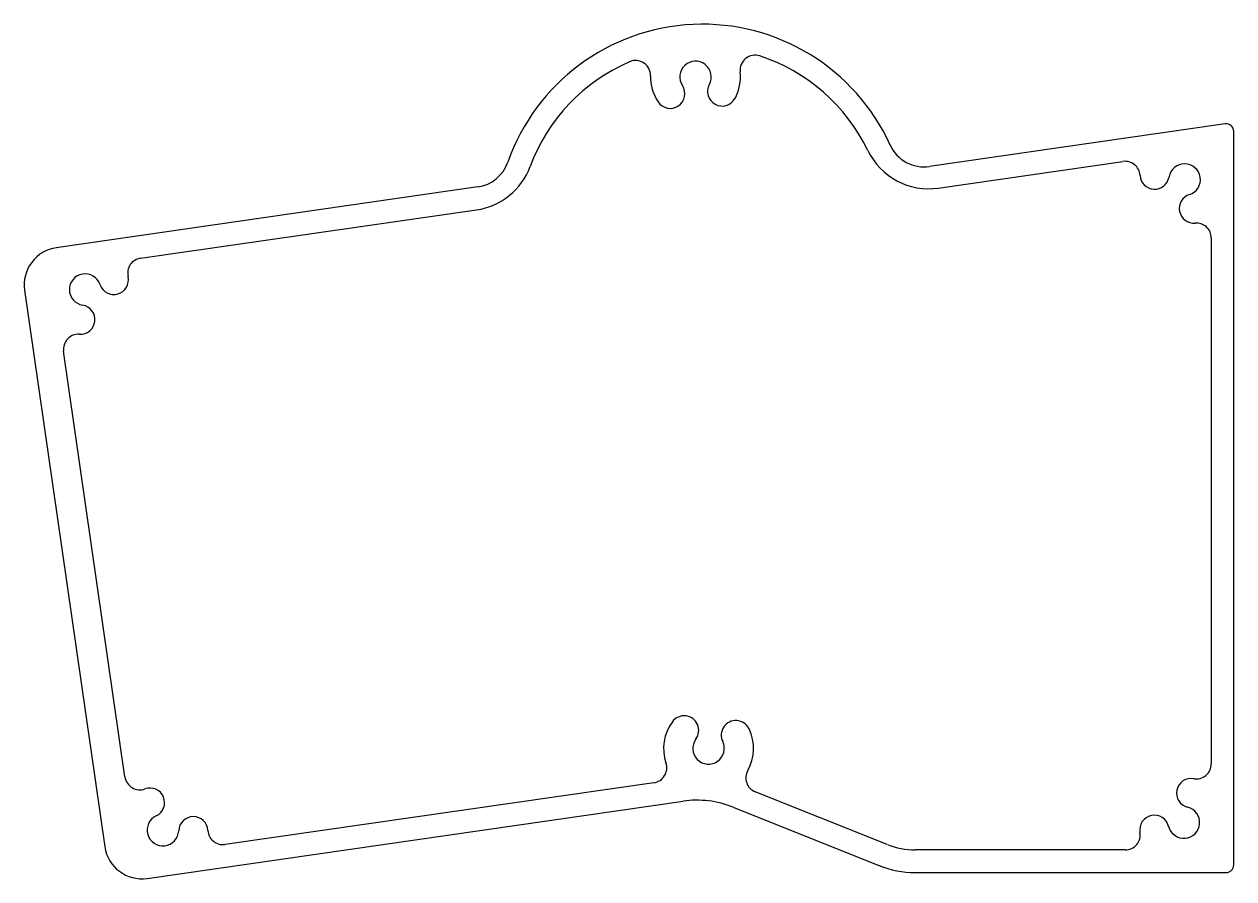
# Model space of a CAD drawing. Extents: x 1347 to 1508, y 646 to 760.
import ezdxf

# ---------------------------------------------------------------- set-up
doc = ezdxf.new("R2010")
doc.units = 0
doc.layers.get('0').update_dxf_attribs({"linetype": 'CONTINUOUS'})

msp = doc.modelspace()

# ---------------------------------------------------------------- linework, layer by layer
for p, q in [((1506.69, 746.7), (1467.26, 741.02)), ((1507.83, 647.86), (1507.83, 745.71)), ((1468.42, 738.15), (1493.05, 741.7)), ((1407, 738.3), (1350.79, 730.2)), ((1362.02, 728.79), (1406.83, 735.24)), ((1504.83, 731.49), (1504.83, 661.34)), ((1346.56, 724.54), (1357.25, 650.3)), ((1359.95, 659.61), (1351.77, 716.38)), ((1430.49, 658.84), (1373.29, 650.59)), ((1461.62, 650.58), (1444.01, 657.62)), ((1362.91, 646.07), (1434.38, 656.37)), ((1441.07, 655.57), (1460.51, 647.79)), ((1493.35, 649.86), (1465.34, 649.86)), ((1465.34, 646.86), (1506.83, 646.86))]:
    msp.add_line(p, q)
for centre, radius, start, end in [((1436.96, 732.51), 27.5, 24.4549, 160.7122), ((1428.04, 753.17), 2, 358.6851, 113.3606), ((1436.04, 752.98), 2.1, 331.3657, 213.8013), ((1443.99, 753.89), 2, 71.8064, 186.4819), ((1436.96, 732.51), 24.5, 25.742, 71.8064), ((1436.96, 732.51), 24.5, 113.3606, 159.669), ((1436.04, 752.98), 6, 331.3657, 6.4819), ((1436.04, 752.98), 6, 178.6851, 213.8013), ((1432.67, 750.73), 1.95, 213.8013, 33.8013), ((1439.59, 751.04), 1.95, 151.3657, 331.3657), ((1506.83, 745.71), 1, 0, 98.1986), ((1466.55, 745.97), 5, 204.4549, 278.1986), ((1467.14, 747.06), 9, 205.742, 278.1986), ((1405.55, 744.15), 9, 278.1986, 339.669), ((1406.29, 743.25), 5, 278.1986, 340.7122), ((1493.33, 739.72), 2, 3.5252, 98.1986), ((1501.27, 739.28), 2.1, 287.8815, 170.3171), ((1497.27, 739.96), 1.95, 183.5252, 350.3171), ((1502.51, 735.43), 1.95, 107.8815, 274.6734), ((1502.83, 731.49), 2, 360, 94.6734), ((1351.51, 725.25), 5, 98.1986, 188.1986), ((1362.31, 726.81), 2, 98.1986, 193.2653), ((1354.63, 724.61), 2.1, 18.6463, 261.0819), ((1358.46, 725.9), 1.95, 198.6463, 13.2653), ((1354, 720.6), 1.95, 266.4476, 81.0819), ((1353.75, 716.66), 2, 86.4476, 188.1986), ((1437.78, 663.41), 6, 143.5374, 198.8998), ((1434.52, 665.81), 1.95, 323.5374, 143.5374), ((1441.42, 665.18), 1.95, 25.973, 205.973), ((1437.78, 663.41), 6, 330.6107, 25.973), ((1437.78, 663.41), 2.1, 143.5374, 25.973), ((1430.21, 660.82), 2, 278.1986, 18.8998), ((1444.75, 659.48), 2, 150.6107, 248.1986), ((1502.83, 661.34), 2, 259.9101, 0), ((1361.93, 659.89), 2, 188.1986, 289.9495), ((1502.14, 657.45), 1.95, 79.9101, 256.2178), ((1363.28, 656.18), 1.95, 295.3153, 109.9495), ((1436.24, 643.5), 13, 68.1986, 98.1986), ((1501.18, 653.52), 2.1, 193.7822, 76.2178), ((1365.01, 652.52), 2.1, 115.3153, 357.7508), ((1369.06, 652.36), 1.95, 3.1319, 177.7508), ((1497.24, 652.55), 1.95, 13.7822, 190.0899), ((1373, 652.57), 2, 183.1319, 278.1986), ((1493.35, 651.86), 2, 270, 10.0899), ((1362.2, 651.02), 5, 188.1986, 278.1986), ((1465.34, 659.86), 10, 248.1986, 270), ((1465.34, 659.86), 13, 248.1986, 270), ((1506.83, 647.86), 1, 270, 0)]:
    msp.add_arc(centre, radius, start, end)

doc.saveas('drawing.dxf')
